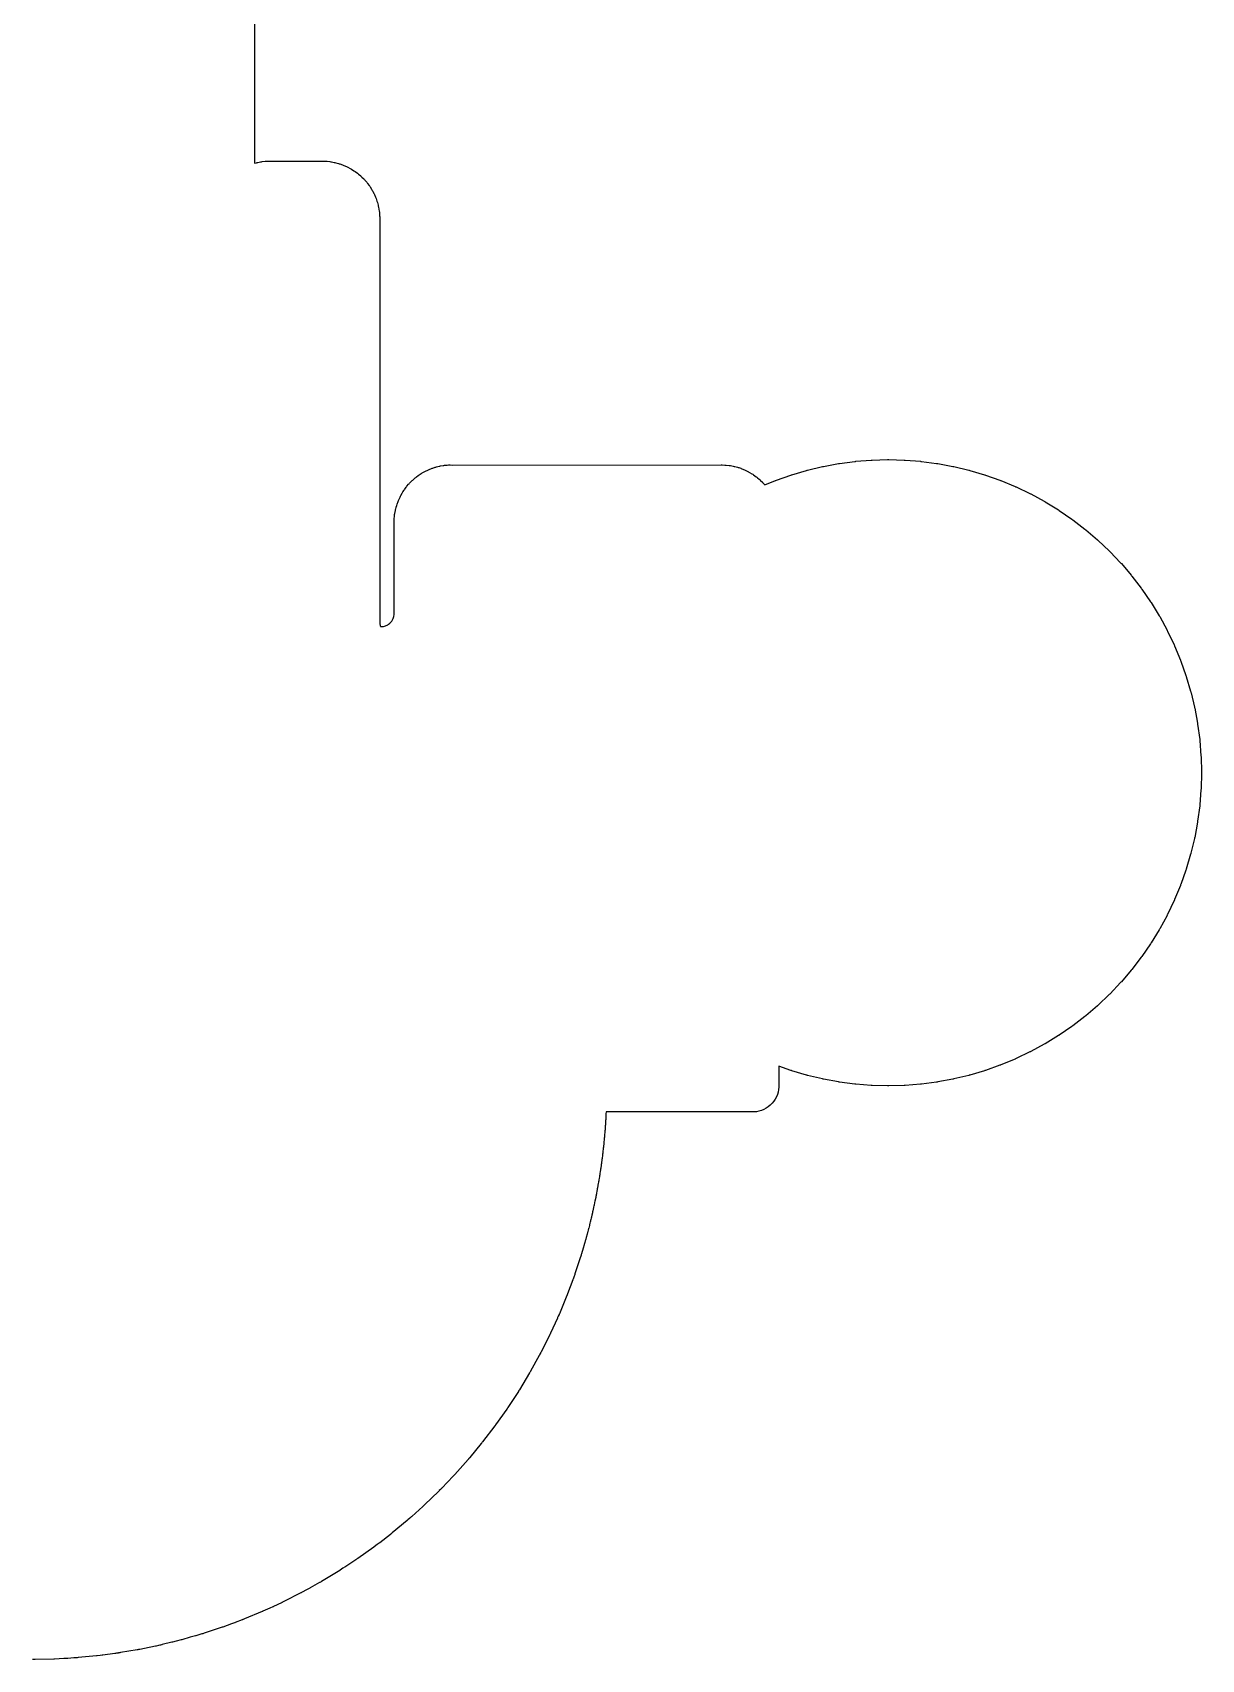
# Model space of a CAD drawing. Header units: metres. Extents: x -45 to 45, y -22 to 103.
# Drawn here: x 0 to 44.8, y -22 to 40.4 of the extents above; entities that cross this region are included whole.
import ezdxf

# ---------------------------------------------------------------- set-up
doc = ezdxf.new("R2010")
doc.units = ezdxf.units.M

msp = doc.modelspace()

# ---------------------------------------------------------------- linework, layer by layer
at = {"layer": 'CHANNEL'}
for p, q in [((8.51, 47.181), (8.51, 35.379)), ((8.51, 35.379), (8.58, 35.398)), ((8.58, 35.398), (8.608, 35.405)), ((8.608, 35.405), (8.636, 35.411)), ((8.636, 35.411), (8.742, 35.431)), ((8.742, 35.431), (8.771, 35.435)), ((8.771, 35.435), (8.799, 35.439)), ((8.799, 35.439), (8.912, 35.452)), ((8.912, 35.452), (8.962, 35.456)), ((8.962, 35.456), (9.012, 35.457)), ((9.012, 35.457), (9.108, 35.455)), ((9.108, 35.455), (11.091, 35.455)), ((11.091, 35.455), (11.188, 35.457)), ((11.188, 35.457), (11.238, 35.456)), ((11.238, 35.456), (11.288, 35.452)), ((11.288, 35.452), (11.401, 35.439)), ((11.401, 35.439), (11.429, 35.435)), ((11.429, 35.435), (11.458, 35.431)), ((11.458, 35.431), (11.564, 35.411)), ((11.564, 35.411), (11.592, 35.405)), ((11.592, 35.405), (11.62, 35.398)), ((11.62, 35.398), (11.724, 35.37)), ((11.724, 35.37), (11.751, 35.362)), ((11.751, 35.362), (11.779, 35.353)), ((11.779, 35.353), (11.88, 35.317)), ((11.88, 35.317), (11.907, 35.307)), ((11.907, 35.307), (11.934, 35.296)), ((11.934, 35.296), (12.033, 35.253)), ((12.033, 35.253), (12.059, 35.241)), ((12.059, 35.241), (12.085, 35.228)), ((12.085, 35.228), (12.18, 35.178)), ((12.18, 35.178), (12.205, 35.164)), ((12.205, 35.164), (12.23, 35.149)), ((12.23, 35.149), (12.321, 35.092)), ((12.321, 35.092), (12.345, 35.076)), ((12.345, 35.076), (12.369, 35.059)), ((12.369, 35.059), (12.455, 34.996)), ((12.455, 34.996), (12.478, 34.978)), ((12.478, 34.978), (12.5, 34.96)), ((12.5, 34.96), (12.582, 34.889)), ((12.582, 34.889), (12.603, 34.87)), ((12.603, 34.87), (12.624, 34.85)), ((12.624, 34.85), (12.7, 34.774)), ((12.7, 34.774), (12.72, 34.753)), ((12.72, 34.753), (12.739, 34.732)), ((12.739, 34.732), (12.81, 34.65)), ((12.81, 34.65), (12.828, 34.628)), ((12.828, 34.628), (12.846, 34.605)), ((12.846, 34.605), (12.909, 34.519)), ((12.909, 34.519), (12.926, 34.495)), ((12.926, 34.495), (12.942, 34.471)), ((12.942, 34.471), (13, 34.378)), ((13, 34.378), (13.025, 34.337)), ((13.025, 34.337), (13.042, 34.304)), ((13.042, 34.304), (13.083, 34.221)), ((13.083, 34.221), (13.091, 34.205)), ((13.091, 34.205), (13.103, 34.179)), ((13.103, 34.179), (13.146, 34.08)), ((13.146, 34.08), (13.157, 34.053)), ((13.157, 34.053), (13.167, 34.026)), ((13.167, 34.026), (13.203, 33.925)), ((13.203, 33.925), (13.212, 33.897)), ((13.212, 33.897), (13.22, 33.87)), ((13.22, 33.87), (13.248, 33.766)), ((13.248, 33.766), (13.255, 33.738)), ((13.255, 33.738), (13.261, 33.709)), ((13.261, 33.709), (13.281, 33.602)), ((13.281, 33.602), (13.289, 33.555)), ((13.289, 33.555), (13.295, 33.483)), ((13.295, 33.483), (13.296, 33.478)), ((13.296, 33.478), (13.302, 33.423)), ((13.302, 33.423), (13.305, 33.38)), ((13.305, 33.38), (13.306, 33.35)), ((13.306, 33.35), (13.308, 33.33)), ((13.308, 33.33), (13.31, 33.28)), ((13.31, 33.28), (13.31, 33.253)), ((13.31, 33.253), (13.31, 17.789)), ((15.344, 23.687), (15.439, 23.718)), ((15.439, 23.718), (15.464, 23.725)), ((15.464, 23.725), (15.49, 23.732)), ((15.49, 23.732), (15.587, 23.756)), ((15.587, 23.756), (15.613, 23.762)), ((15.613, 23.762), (15.64, 23.767)), ((15.64, 23.767), (15.738, 23.785)), ((15.738, 23.785), (15.764, 23.789)), ((15.764, 23.789), (15.791, 23.792)), ((15.791, 23.792), (15.898, 23.803)), ((15.898, 23.803), (15.951, 23.807)), ((15.951, 23.807), (16.003, 23.807)), ((16.003, 23.807), (16.086, 23.804)), ((16.086, 23.804), (26.404, 23.808)), ((26.404, 23.808), (26.417, 23.808)), ((26.417, 23.808), (26.432, 23.808)), ((26.432, 23.808), (26.536, 23.804)), ((26.536, 23.804), (26.565, 23.802)), ((26.565, 23.802), (26.594, 23.799)), ((26.594, 23.799), (26.701, 23.787)), ((26.701, 23.787), (26.729, 23.784)), ((26.729, 23.784), (26.758, 23.779)), ((26.758, 23.779), (26.863, 23.759)), ((26.863, 23.759), (26.892, 23.753)), ((26.892, 23.753), (26.92, 23.746)), ((26.92, 23.746), (27.022, 23.718)), ((27.022, 23.718), (27.046, 23.712)), ((29.711, 23.606), (30.283, 23.743)), ((30.283, 23.743), (30.303, 23.748)), ((30.303, 23.748), (30.323, 23.752)), ((30.323, 23.752), (30.901, 23.859)), ((30.901, 23.859), (30.921, 23.862)), ((30.921, 23.862), (30.941, 23.865)), ((30.941, 23.865), (31.525, 23.942)), ((31.525, 23.942), (31.545, 23.944)), ((31.545, 23.944), (31.565, 23.946)), ((31.565, 23.946), (32.151, 23.992)), ((32.151, 23.992), (32.171, 23.994)), ((32.171, 23.994), (32.192, 23.994)), ((32.192, 23.994), (32.78, 24.01)), ((32.78, 24.01), (32.8, 24.01)), ((32.8, 24.01), (32.82, 24.01)), ((32.82, 24.01), (33.408, 23.994)), ((33.408, 23.994), (33.429, 23.994)), ((33.429, 23.994), (33.449, 23.992)), ((33.449, 23.992), (34.035, 23.946)), ((34.035, 23.946), (34.055, 23.944)), ((34.055, 23.944), (34.075, 23.942)), ((34.075, 23.942), (34.659, 23.865)), ((34.659, 23.865), (34.679, 23.862)), ((34.679, 23.862), (34.699, 23.859)), ((34.699, 23.859), (35.277, 23.752)), ((35.277, 23.752), (35.297, 23.748)), ((35.297, 23.748), (35.317, 23.743)), ((35.317, 23.743), (35.889, 23.606)), ((14.434, 23.086), (14.454, 23.107)), ((14.454, 23.107), (14.53, 23.185)), ((14.53, 23.185), (14.553, 23.207)), ((14.553, 23.207), (14.577, 23.228)), ((14.577, 23.228), (14.671, 23.31)), ((14.671, 23.31), (14.693, 23.329)), ((14.693, 23.329), (14.716, 23.346)), ((14.716, 23.346), (14.786, 23.398)), ((14.786, 23.398), (14.804, 23.412)), ((14.804, 23.412), (14.824, 23.425)), ((14.824, 23.425), (14.897, 23.473)), ((14.897, 23.473), (14.917, 23.485)), ((14.917, 23.485), (14.938, 23.498)), ((14.938, 23.498), (15.017, 23.543)), ((15.017, 23.543), (15.039, 23.555)), ((15.039, 23.555), (15.062, 23.566)), ((15.062, 23.566), (15.152, 23.61)), ((15.152, 23.61), (15.176, 23.621)), ((15.176, 23.621), (15.201, 23.632)), ((15.201, 23.632), (15.293, 23.669)), ((15.293, 23.669), (15.318, 23.678)), ((15.318, 23.678), (15.344, 23.687)), ((27.046, 23.712), (27.07, 23.704)), ((27.07, 23.704), (27.146, 23.678)), ((27.146, 23.678), (27.17, 23.67)), ((27.17, 23.67), (27.193, 23.661)), ((27.193, 23.661), (27.292, 23.62)), ((27.292, 23.62), (27.319, 23.608)), ((27.319, 23.608), (27.345, 23.596)), ((27.345, 23.596), (27.44, 23.548)), ((27.44, 23.548), (27.465, 23.535)), ((27.465, 23.535), (27.489, 23.521)), ((27.489, 23.521), (27.58, 23.466)), ((27.58, 23.466), (27.608, 23.449)), ((27.608, 23.449), (27.635, 23.43)), ((27.635, 23.43), (27.746, 23.351)), ((27.746, 23.351), (27.769, 23.333)), ((27.769, 23.333), (27.792, 23.315)), ((27.792, 23.315), (27.855, 23.262)), ((27.855, 23.262), (27.877, 23.243)), ((27.877, 23.243), (27.898, 23.223)), ((27.898, 23.223), (27.992, 23.13)), ((27.992, 23.13), (28.013, 23.11)), ((28.013, 23.11), (28.032, 23.088)), ((28.076, 23.039), (28.477, 23.205)), ((28.477, 23.205), (28.496, 23.212)), ((28.496, 23.212), (28.515, 23.219)), ((28.515, 23.219), (29.07, 23.416)), ((29.07, 23.416), (29.089, 23.422)), ((29.089, 23.422), (29.108, 23.428)), ((29.108, 23.428), (29.672, 23.595)), ((29.672, 23.595), (29.692, 23.601)), ((29.692, 23.601), (29.711, 23.606)), ((35.889, 23.606), (35.908, 23.601)), ((35.908, 23.601), (35.928, 23.595)), ((35.928, 23.595), (36.492, 23.428)), ((36.492, 23.428), (36.511, 23.422)), ((36.511, 23.422), (36.53, 23.416)), ((36.53, 23.416), (37.085, 23.219)), ((37.085, 23.219), (37.104, 23.212)), ((37.104, 23.212), (37.123, 23.205)), ((37.123, 23.205), (37.666, 22.98)), ((14.025, 22.438), (14.038, 22.467)), ((14.038, 22.467), (14.088, 22.575)), ((14.088, 22.575), (14.101, 22.603)), ((14.101, 22.603), (14.115, 22.63)), ((14.115, 22.63), (14.169, 22.725)), ((14.169, 22.725), (14.182, 22.748)), ((14.182, 22.748), (14.196, 22.771)), ((14.196, 22.771), (14.244, 22.844)), ((14.244, 22.844), (14.256, 22.862)), ((14.256, 22.862), (14.27, 22.881)), ((14.27, 22.881), (14.319, 22.948)), ((14.319, 22.948), (14.334, 22.968)), ((14.334, 22.968), (14.35, 22.987)), ((14.35, 22.987), (14.416, 23.065)), ((14.416, 23.065), (14.434, 23.086)), ((28.032, 23.088), (28.076, 23.039)), ((37.666, 22.98), (37.685, 22.972)), ((37.685, 22.972), (37.703, 22.963)), ((37.703, 22.963), (38.234, 22.71)), ((38.234, 22.71), (38.252, 22.701)), ((38.252, 22.701), (38.27, 22.692)), ((38.27, 22.692), (38.787, 22.411)), ((13.875, 21.831), (13.881, 21.903)), ((13.881, 21.903), (13.889, 21.95)), ((13.889, 21.95), (13.911, 22.063)), ((13.911, 22.063), (13.917, 22.093)), ((13.917, 22.093), (13.925, 22.123)), ((13.925, 22.123), (13.938, 22.171)), ((13.938, 22.171), (13.94, 22.181)), ((13.94, 22.181), (13.96, 22.256)), ((13.96, 22.256), (13.974, 22.298)), ((13.974, 22.298), (14.014, 22.409)), ((14.014, 22.409), (14.025, 22.438)), ((38.787, 22.411), (38.805, 22.401)), ((38.805, 22.401), (38.822, 22.391)), ((38.822, 22.391), (39.324, 22.083)), ((39.324, 22.083), (39.341, 22.073)), ((39.341, 22.073), (39.358, 22.061)), ((39.358, 22.061), (39.843, 21.728)), ((13.86, 21.584), (13.861, 21.604)), ((13.86, 18.115), (13.86, 21.584)), ((13.861, 21.624), (13.864, 21.667)), ((13.861, 21.604), (13.861, 21.624)), ((13.864, 21.68), (13.865, 21.722)), ((13.864, 21.667), (13.864, 21.68)), ((13.865, 21.722), (13.868, 21.765)), ((13.868, 21.765), (13.874, 21.818)), ((13.874, 21.818), (13.875, 21.831)), ((39.843, 21.728), (39.859, 21.716)), ((39.859, 21.716), (39.876, 21.704)), ((39.876, 21.704), (40.342, 21.346)), ((40.342, 21.346), (40.358, 21.334)), ((40.358, 21.334), (40.374, 21.321)), ((40.374, 21.321), (40.821, 20.939)), ((40.821, 20.939), (40.836, 20.925)), ((40.836, 20.925), (40.851, 20.912)), ((40.851, 20.912), (41.278, 20.507)), ((41.278, 20.507), (41.292, 20.492)), ((41.292, 20.492), (41.307, 20.478)), ((41.307, 20.478), (41.712, 20.051)), ((41.712, 20.051), (41.725, 20.036)), ((41.725, 20.036), (41.739, 20.021)), ((41.739, 20.021), (42.121, 19.574)), ((42.121, 19.574), (42.134, 19.558)), ((42.134, 19.558), (42.146, 19.542)), ((42.146, 19.542), (42.504, 19.076)), ((42.504, 19.076), (42.516, 19.059)), ((42.516, 19.059), (42.528, 19.043)), ((42.528, 19.043), (42.861, 18.558)), ((13.858, 18.062), (13.86, 18.115)), ((42.861, 18.558), (42.873, 18.541)), ((42.873, 18.541), (42.883, 18.524)), ((42.883, 18.524), (43.191, 18.022)), ((13.31, 17.789), (13.312, 17.738)), ((13.312, 17.738), (13.315, 17.702)), ((13.315, 17.702), (13.321, 17.67)), ((13.321, 17.67), (13.322, 17.667)), ((13.322, 17.667), (13.329, 17.638)), ((13.329, 17.638), (13.331, 17.633)), ((13.331, 17.633), (13.333, 17.625)), ((13.333, 17.625), (13.34, 17.608)), ((13.34, 17.608), (13.346, 17.608)), ((13.346, 17.608), (13.349, 17.608)), ((13.349, 17.608), (13.381, 17.607)), ((13.381, 17.607), (13.385, 17.607)), ((13.385, 17.607), (13.417, 17.609)), ((13.417, 17.609), (13.419, 17.61)), ((13.419, 17.61), (13.454, 17.614)), ((13.454, 17.614), (13.489, 17.622)), ((13.489, 17.622), (13.525, 17.632)), ((13.525, 17.632), (13.558, 17.644)), ((13.558, 17.644), (13.559, 17.645)), ((13.559, 17.645), (13.589, 17.659)), ((13.589, 17.659), (13.592, 17.66)), ((13.592, 17.66), (13.621, 17.676)), ((13.621, 17.676), (13.623, 17.677)), ((13.623, 17.677), (13.624, 17.678)), ((13.624, 17.678), (13.651, 17.696)), ((13.651, 17.696), (13.656, 17.699)), ((13.656, 17.699), (13.679, 17.717)), ((13.679, 17.717), (13.685, 17.722)), ((13.685, 17.722), (13.705, 17.74)), ((13.705, 17.74), (13.711, 17.746)), ((13.711, 17.746), (13.726, 17.761)), ((13.726, 17.761), (13.74, 17.776)), ((13.74, 17.776), (13.747, 17.785)), ((13.747, 17.785), (13.767, 17.811)), ((13.767, 17.811), (13.799, 17.861)), ((13.799, 17.861), (13.813, 17.887)), ((13.813, 17.887), (13.827, 17.921)), ((13.827, 17.921), (13.838, 17.954)), ((13.838, 17.954), (13.839, 17.956)), ((13.839, 17.956), (13.847, 17.987)), ((13.847, 17.987), (13.848, 17.991)), ((13.848, 17.991), (13.85, 18)), ((13.85, 18), (13.858, 18.062)), ((43.191, 18.022), (43.201, 18.005)), ((43.201, 18.005), (43.211, 17.987)), ((43.211, 17.987), (43.492, 17.47)), ((43.492, 17.47), (43.501, 17.452)), ((43.501, 17.452), (43.51, 17.434)), ((43.51, 17.434), (43.763, 16.903)), ((43.763, 16.903), (43.772, 16.885)), ((43.772, 16.885), (43.78, 16.866)), ((43.78, 16.866), (44.005, 16.323)), ((44.005, 16.323), (44.012, 16.304)), ((44.012, 16.304), (44.019, 16.285)), ((44.019, 16.285), (44.216, 15.73)), ((44.216, 15.73), (44.222, 15.711)), ((44.222, 15.711), (44.228, 15.692)), ((44.228, 15.692), (44.395, 15.128)), ((44.395, 15.128), (44.401, 15.108)), ((44.401, 15.108), (44.406, 15.089)), ((44.406, 15.089), (44.413, 15.06)), ((44.413, 15.06), (44.543, 14.517)), ((44.543, 14.517), (44.548, 14.497)), ((44.548, 14.497), (44.552, 14.477)), ((44.552, 14.477), (44.659, 13.899)), ((44.659, 13.899), (44.662, 13.879)), ((44.662, 13.879), (44.665, 13.859)), ((44.665, 13.859), (44.742, 13.275)), ((44.742, 13.275), (44.744, 13.255)), ((44.744, 13.255), (44.746, 13.235)), ((44.746, 13.235), (44.792, 12.649)), ((44.792, 12.649), (44.794, 12.629)), ((44.794, 12.629), (44.794, 12.608)), ((44.794, 12.608), (44.81, 12.02)), ((44.81, 11.98), (44.794, 11.392)), ((44.81, 12.02), (44.81, 12)), ((44.81, 12), (44.81, 11.98)), ((44.792, 11.351), (44.746, 10.765)), ((44.794, 11.371), (44.792, 11.351)), ((44.794, 11.392), (44.794, 11.371)), ((44.742, 10.725), (44.665, 10.141)), ((44.744, 10.745), (44.742, 10.725)), ((44.746, 10.765), (44.744, 10.745)), ((44.659, 10.101), (44.552, 9.523)), ((44.662, 10.121), (44.659, 10.101)), ((44.665, 10.141), (44.662, 10.121)), ((44.543, 9.483), (44.406, 8.911)), ((44.548, 9.503), (44.543, 9.483)), ((44.552, 9.523), (44.548, 9.503)), ((44.395, 8.872), (44.228, 8.308)), ((44.401, 8.892), (44.395, 8.872)), ((44.406, 8.911), (44.401, 8.892)), ((44.216, 8.27), (44.019, 7.715)), ((44.222, 8.289), (44.216, 8.27)), ((44.228, 8.308), (44.222, 8.289)), ((44.005, 7.677), (43.78, 7.134)), ((44.012, 7.696), (44.005, 7.677)), ((44.019, 7.715), (44.012, 7.696)), ((43.763, 7.097), (43.51, 6.566)), ((43.772, 7.115), (43.763, 7.097)), ((43.78, 7.134), (43.772, 7.115)), ((43.492, 6.53), (43.211, 6.013)), ((43.501, 6.548), (43.492, 6.53)), ((43.51, 6.566), (43.501, 6.548)), ((43.191, 5.978), (42.883, 5.476)), ((43.201, 5.995), (43.191, 5.978)), ((43.211, 6.013), (43.201, 5.995)), ((42.861, 5.442), (42.528, 4.957)), ((42.873, 5.459), (42.861, 5.442)), ((42.883, 5.476), (42.873, 5.459)), ((42.121, 4.426), (41.739, 3.979)), ((42.134, 4.442), (42.121, 4.426)), ((42.146, 4.458), (42.134, 4.442)), ((42.504, 4.924), (42.146, 4.458)), ((42.516, 4.941), (42.504, 4.924)), ((42.528, 4.957), (42.516, 4.941)), ((41.712, 3.949), (41.307, 3.522)), ((41.725, 3.964), (41.712, 3.949)), ((41.739, 3.979), (41.725, 3.964)), ((41.278, 3.493), (40.851, 3.088)), ((41.292, 3.508), (41.278, 3.493)), ((41.307, 3.522), (41.292, 3.508)), ((40.342, 2.654), (39.876, 2.296)), ((40.358, 2.666), (40.342, 2.654)), ((40.374, 2.679), (40.358, 2.666)), ((40.821, 3.061), (40.374, 2.679)), ((40.836, 3.075), (40.821, 3.061)), ((40.851, 3.088), (40.836, 3.075)), ((39.324, 1.917), (38.822, 1.609)), ((39.341, 1.927), (39.324, 1.917)), ((39.358, 1.939), (39.341, 1.927)), ((39.843, 2.272), (39.358, 1.939)), ((39.859, 2.284), (39.843, 2.272)), ((39.876, 2.296), (39.859, 2.284)), ((38.234, 1.29), (37.703, 1.037)), ((38.252, 1.299), (38.234, 1.29)), ((38.27, 1.308), (38.252, 1.299)), ((38.787, 1.589), (38.27, 1.308)), ((38.805, 1.599), (38.787, 1.589)), ((38.822, 1.609), (38.805, 1.599)), ((29.07, 0.584), (28.61, 0.747)), ((28.61, 0.747), (28.61, -0.012)), ((37.085, 0.781), (36.53, 0.584)), ((37.104, 0.788), (37.085, 0.781)), ((37.123, 0.795), (37.104, 0.788)), ((37.666, 1.02), (37.123, 0.795)), ((37.685, 1.028), (37.666, 1.02)), ((37.703, 1.037), (37.685, 1.028)), ((29.089, 0.578), (29.07, 0.584)), ((29.108, 0.572), (29.089, 0.578)), ((29.672, 0.405), (29.108, 0.572)), ((29.692, 0.399), (29.672, 0.405)), ((29.711, 0.394), (29.692, 0.399)), ((30.283, 0.257), (29.711, 0.394)), ((30.303, 0.252), (30.283, 0.257)), ((30.323, 0.248), (30.303, 0.252)), ((30.901, 0.141), (30.323, 0.248)), ((30.921, 0.138), (30.901, 0.141)), ((30.941, 0.135), (30.921, 0.138)), ((31.525, 0.058), (30.941, 0.135)), ((31.545, 0.056), (31.525, 0.058)), ((31.565, 0.054), (31.545, 0.056)), ((32.151, 0.008), (31.565, 0.054)), ((32.171, 0.006), (32.151, 0.008)), ((32.192, 0.006), (32.171, 0.006)), ((32.778, -0.01), (32.192, 0.006)), ((33.408, 0.006), (32.823, -0.01)), ((33.429, 0.006), (33.408, 0.006)), ((33.449, 0.008), (33.429, 0.006)), ((34.035, 0.054), (33.449, 0.008)), ((34.055, 0.056), (34.035, 0.054)), ((34.075, 0.058), (34.055, 0.056)), ((34.659, 0.135), (34.075, 0.058)), ((34.679, 0.138), (34.659, 0.135)), ((34.699, 0.141), (34.679, 0.138)), ((35.277, 0.248), (34.699, 0.141)), ((35.297, 0.252), (35.277, 0.248)), ((35.317, 0.257), (35.297, 0.252)), ((35.889, 0.394), (35.317, 0.257)), ((35.908, 0.399), (35.889, 0.394)), ((35.928, 0.405), (35.908, 0.399)), ((36.492, 0.572), (35.928, 0.405)), ((36.511, 0.578), (36.492, 0.572)), ((36.53, 0.584), (36.511, 0.578)), ((28.412, -0.602), (28.349, -0.679)), ((28.467, -0.52), (28.412, -0.602)), ((28.514, -0.432), (28.467, -0.52)), ((28.552, -0.341), (28.514, -0.432)), ((28.581, -0.246), (28.552, -0.341)), ((28.6, -0.148), (28.581, -0.246)), ((28.609, -0.061), (28.6, -0.148)), ((28.61, -0.012), (28.609, -0.061)), ((32.792, -0.01), (32.778, -0.01)), ((32.811, -0.01), (32.792, -0.01)), ((32.823, -0.01), (32.811, -0.01)), ((21.98, -1.153), (21.971, -1.302)), ((21.981, -1.138), (21.98, -1.153)), ((21.983, -1.086), (21.981, -1.122)), ((21.981, -1.122), (21.981, -1.138)), ((21.987, -1.01), (21.983, -1.086)), ((27.612, -1.01), (21.987, -1.01)), ((27.661, -1.009), (27.612, -1.01)), ((27.748, -1), (27.661, -1.009)), ((27.846, -0.981), (27.748, -1)), ((27.941, -0.952), (27.846, -0.981)), ((28.032, -0.914), (27.941, -0.952)), ((28.12, -0.867), (28.032, -0.914)), ((28.202, -0.812), (28.12, -0.867)), ((28.279, -0.749), (28.202, -0.812)), ((28.349, -0.679), (28.279, -0.749)), ((21.931, -1.867), (21.928, -1.898)), ((21.935, -1.815), (21.931, -1.867)), ((21.939, -1.768), (21.935, -1.815)), ((21.941, -1.737), (21.939, -1.768)), ((21.942, -1.728), (21.941, -1.737)), ((21.945, -1.691), (21.942, -1.728)), ((21.947, -1.664), (21.945, -1.691)), ((21.948, -1.647), (21.947, -1.664)), ((21.949, -1.636), (21.948, -1.647)), ((21.95, -1.626), (21.949, -1.636)), ((21.954, -1.567), (21.95, -1.624)), ((21.95, -1.624), (21.95, -1.626)), ((21.957, -1.526), (21.954, -1.567)), ((21.958, -1.514), (21.957, -1.526)), ((21.959, -1.494), (21.958, -1.514)), ((21.961, -1.466), (21.959, -1.494)), ((21.967, -1.365), (21.961, -1.466)), ((21.97, -1.327), (21.967, -1.365)), ((21.971, -1.314), (21.97, -1.327)), ((21.971, -1.302), (21.971, -1.314)), ((21.873, -2.454), (21.867, -2.503)), ((21.875, -2.432), (21.873, -2.454)), ((21.878, -2.411), (21.875, -2.432)), ((21.879, -2.4), (21.878, -2.411)), ((21.88, -2.387), (21.879, -2.4)), ((21.882, -2.372), (21.88, -2.387)), ((21.884, -2.351), (21.882, -2.372)), ((21.899, -2.204), (21.884, -2.351)), ((21.901, -2.192), (21.899, -2.204)), ((21.903, -2.167), (21.901, -2.185)), ((21.901, -2.185), (21.901, -2.192)), ((21.913, -2.061), (21.903, -2.167)), ((21.919, -1.998), (21.913, -2.061)), ((21.92, -1.993), (21.919, -1.998)), ((21.921, -1.979), (21.92, -1.993)), ((21.923, -1.954), (21.921, -1.979)), ((21.924, -1.947), (21.923, -1.954)), ((21.928, -1.898), (21.924, -1.947)), ((21.794, -3.072), (21.784, -3.144)), ((21.8, -3.031), (21.794, -3.072)), ((21.802, -3.016), (21.8, -3.031)), ((21.805, -3), (21.802, -3.016)), ((21.806, -2.991), (21.805, -3)), ((21.807, -2.981), (21.806, -2.991)), ((21.811, -2.949), (21.807, -2.981)), ((21.814, -2.929), (21.811, -2.949)), ((21.818, -2.898), (21.814, -2.929)), ((21.826, -2.839), (21.818, -2.898)), ((21.828, -2.826), (21.826, -2.839)), ((21.829, -2.818), (21.828, -2.826)), ((21.83, -2.805), (21.829, -2.818)), ((21.832, -2.793), (21.83, -2.805)), ((21.837, -2.755), (21.832, -2.793)), ((21.844, -2.701), (21.837, -2.755)), ((21.847, -2.678), (21.844, -2.701)), ((21.849, -2.66), (21.847, -2.67)), ((21.847, -2.67), (21.847, -2.678)), ((21.852, -2.635), (21.849, -2.66)), ((21.854, -2.617), (21.852, -2.635)), ((21.856, -2.603), (21.854, -2.617)), ((21.857, -2.588), (21.856, -2.603)), ((21.861, -2.555), (21.857, -2.588)), ((21.867, -2.503), (21.861, -2.555)), ((21.697, -3.698), (21.687, -3.757)), ((21.699, -3.685), (21.697, -3.698)), ((21.701, -3.676), (21.699, -3.685)), ((21.703, -3.665), (21.701, -3.676)), ((21.705, -3.651), (21.703, -3.665)), ((21.708, -3.636), (21.705, -3.651)), ((21.71, -3.619), (21.708, -3.636)), ((21.721, -3.557), (21.71, -3.619)), ((21.732, -3.484), (21.721, -3.557)), ((21.736, -3.464), (21.732, -3.484)), ((21.738, -3.449), (21.736, -3.464)), ((21.741, -3.431), (21.738, -3.449)), ((21.742, -3.425), (21.741, -3.431)), ((21.743, -3.415), (21.742, -3.425)), ((21.751, -3.364), (21.743, -3.415)), ((21.76, -3.306), (21.751, -3.364)), ((21.762, -3.293), (21.76, -3.306)), ((21.764, -3.281), (21.762, -3.293)), ((21.768, -3.258), (21.764, -3.281)), ((21.77, -3.24), (21.768, -3.255)), ((21.768, -3.255), (21.768, -3.258)), ((21.773, -3.224), (21.77, -3.24)), ((21.775, -3.208), (21.773, -3.224)), ((21.777, -3.194), (21.775, -3.208)), ((21.779, -3.182), (21.777, -3.194)), ((21.781, -3.167), (21.779, -3.182)), ((21.784, -3.144), (21.781, -3.167)), ((21.588, -4.289), (21.57, -4.378)), ((21.597, -4.242), (21.588, -4.289)), ((21.601, -4.223), (21.597, -4.242)), ((21.605, -4.205), (21.601, -4.223)), ((21.609, -4.182), (21.605, -4.205)), ((21.613, -4.16), (21.609, -4.182)), ((21.62, -4.122), (21.613, -4.16)), ((21.633, -4.054), (21.62, -4.122)), ((21.634, -4.048), (21.633, -4.054)), ((21.636, -4.042), (21.634, -4.048)), ((21.637, -4.032), (21.636, -4.042)), ((21.641, -4.016), (21.637, -4.032)), ((21.65, -3.964), (21.641, -4.016)), ((21.657, -3.925), (21.65, -3.964)), ((21.661, -3.901), (21.657, -3.925)), ((21.667, -3.869), (21.661, -3.901)), ((21.671, -3.851), (21.667, -3.869)), ((21.673, -3.837), (21.671, -3.851)), ((21.676, -3.82), (21.673, -3.837)), ((21.687, -3.757), (21.676, -3.82)), ((21.442, -4.967), (21.436, -4.995)), ((21.451, -4.928), (21.442, -4.967)), ((21.454, -4.914), (21.451, -4.928)), ((21.457, -4.902), (21.454, -4.914)), ((21.458, -4.897), (21.457, -4.902)), ((21.459, -4.893), (21.458, -4.897)), ((21.46, -4.891), (21.459, -4.893)), ((21.463, -4.874), (21.46, -4.891)), ((21.465, -4.869), (21.463, -4.874)), ((21.47, -4.845), (21.465, -4.869)), ((21.479, -4.804), (21.47, -4.845)), ((21.483, -4.788), (21.479, -4.804)), ((21.487, -4.768), (21.483, -4.788)), ((21.491, -4.754), (21.487, -4.768)), ((21.494, -4.739), (21.491, -4.754)), ((21.508, -4.672), (21.494, -4.739)), ((21.523, -4.603), (21.508, -4.672)), ((21.524, -4.598), (21.523, -4.603)), ((21.527, -4.585), (21.524, -4.598)), ((21.531, -4.569), (21.527, -4.585)), ((21.545, -4.497), (21.531, -4.569)), ((21.561, -4.424), (21.545, -4.497)), ((21.564, -4.408), (21.561, -4.424)), ((21.567, -4.393), (21.564, -4.408)), ((21.568, -4.388), (21.567, -4.393)), ((21.569, -4.384), (21.568, -4.388)), ((21.57, -4.378), (21.569, -4.384)), ((21.283, -5.611), (21.278, -5.63)), ((21.285, -5.601), (21.283, -5.611)), ((21.288, -5.59), (21.285, -5.601)), ((21.301, -5.542), (21.288, -5.59)), ((21.305, -5.526), (21.301, -5.542)), ((21.311, -5.501), (21.305, -5.526)), ((21.315, -5.489), (21.311, -5.501)), ((21.317, -5.479), (21.315, -5.489)), ((21.32, -5.468), (21.317, -5.479)), ((21.333, -5.416), (21.32, -5.468)), ((21.347, -5.362), (21.333, -5.416)), ((21.352, -5.343), (21.347, -5.362)), ((21.353, -5.336), (21.352, -5.343)), ((21.367, -5.282), (21.353, -5.336)), ((21.381, -5.225), (21.367, -5.282)), ((21.384, -5.213), (21.381, -5.225)), ((21.387, -5.2), (21.384, -5.213)), ((21.39, -5.187), (21.387, -5.2)), ((21.393, -5.175), (21.39, -5.187)), ((21.401, -5.139), (21.393, -5.175)), ((21.416, -5.08), (21.401, -5.139)), ((21.419, -5.067), (21.416, -5.08)), ((21.422, -5.054), (21.419, -5.067)), ((21.429, -5.022), (21.422, -5.054)), ((21.436, -4.995), (21.429, -5.022)), ((21.109, -6.234), (21.105, -6.246)), ((21.114, -6.217), (21.109, -6.234)), ((21.118, -6.203), (21.114, -6.217)), ((21.121, -6.193), (21.118, -6.203)), ((21.125, -6.178), (21.121, -6.193)), ((21.129, -6.164), (21.125, -6.178)), ((21.138, -6.133), (21.129, -6.164)), ((21.144, -6.114), (21.138, -6.133)), ((21.147, -6.101), (21.144, -6.114)), ((21.151, -6.087), (21.147, -6.101)), ((21.156, -6.071), (21.151, -6.087)), ((21.162, -6.052), (21.156, -6.071)), ((21.171, -6.019), (21.162, -6.052)), ((21.173, -6.012), (21.171, -6.019)), ((21.176, -6.002), (21.173, -6.012)), ((21.181, -5.983), (21.176, -6.002)), ((21.186, -5.966), (21.181, -5.983)), ((21.19, -5.951), (21.186, -5.966)), ((21.195, -5.933), (21.19, -5.951)), ((21.197, -5.927), (21.195, -5.933)), ((21.201, -5.911), (21.197, -5.927)), ((21.205, -5.9), (21.201, -5.911)), ((21.211, -5.875), (21.205, -5.9)), ((21.218, -5.851), (21.211, -5.875)), ((21.221, -5.84), (21.218, -5.851)), ((21.224, -5.831), (21.221, -5.84)), ((21.229, -5.811), (21.224, -5.831)), ((21.234, -5.794), (21.229, -5.811)), ((21.238, -5.778), (21.234, -5.794)), ((21.241, -5.768), (21.238, -5.778)), ((21.245, -5.754), (21.241, -5.768)), ((21.249, -5.739), (21.245, -5.754)), ((21.253, -5.724), (21.249, -5.739)), ((21.255, -5.715), (21.253, -5.724)), ((21.258, -5.705), (21.255, -5.715)), ((21.264, -5.68), (21.258, -5.705)), ((21.272, -5.653), (21.264, -5.68)), ((21.274, -5.643), (21.272, -5.653)), ((21.278, -5.63), (21.274, -5.643)), ((21.008, -6.564), (20.793, -7.216)), ((21.011, -6.556), (21.008, -6.564)), ((21.013, -6.548), (21.011, -6.556)), ((21.015, -6.544), (21.013, -6.548)), ((21.017, -6.536), (21.015, -6.542)), ((21.015, -6.542), (21.015, -6.544)), ((21.02, -6.528), (21.017, -6.536)), ((21.021, -6.524), (21.02, -6.528)), ((21.024, -6.514), (21.021, -6.524)), ((21.025, -6.511), (21.024, -6.514)), ((21.026, -6.506), (21.025, -6.511)), ((21.03, -6.496), (21.026, -6.506)), ((21.033, -6.484), (21.03, -6.496)), ((21.034, -6.481), (21.033, -6.484)), ((21.035, -6.478), (21.034, -6.481)), ((21.041, -6.458), (21.035, -6.478)), ((21.044, -6.45), (21.041, -6.458)), ((21.046, -6.444), (21.044, -6.45)), ((21.047, -6.438), (21.046, -6.444)), ((21.051, -6.427), (21.047, -6.438)), ((21.056, -6.41), (21.051, -6.427)), ((21.058, -6.402), (21.056, -6.41)), ((21.063, -6.386), (21.058, -6.402)), ((21.066, -6.376), (21.063, -6.386)), ((21.07, -6.363), (21.066, -6.376)), ((21.073, -6.353), (21.07, -6.363)), ((21.074, -6.35), (21.073, -6.353)), ((21.075, -6.346), (21.074, -6.35)), ((21.078, -6.337), (21.075, -6.346)), ((21.082, -6.324), (21.078, -6.337)), ((21.087, -6.308), (21.082, -6.324)), ((21.09, -6.297), (21.087, -6.308)), ((21.094, -6.282), (21.09, -6.297)), ((21.101, -6.261), (21.094, -6.282)), ((21.104, -6.251), (21.101, -6.261)), ((21.105, -6.246), (21.104, -6.251)), ((20.71, -7.451), (20.508, -7.99)), ((20.715, -7.438), (20.71, -7.451)), ((20.719, -7.425), (20.715, -7.438)), ((20.747, -7.343), (20.719, -7.425)), ((20.785, -7.241), (20.747, -7.343)), ((20.789, -7.228), (20.785, -7.241)), ((20.793, -7.216), (20.789, -7.228)), ((20.484, -8.053), (20.195, -8.751)), ((20.488, -8.042), (20.484, -8.053)), ((20.49, -8.037), (20.488, -8.042)), ((20.499, -8.015), (20.49, -8.037)), ((20.505, -7.998), (20.499, -8.015)), ((20.508, -7.99), (20.505, -7.998)), ((20.119, -8.925), (19.855, -9.496)), ((20.125, -8.912), (20.119, -8.925)), ((20.13, -8.9), (20.125, -8.912)), ((20.154, -8.842), (20.13, -8.9)), ((20.184, -8.777), (20.154, -8.842)), ((20.19, -8.763), (20.184, -8.777)), ((20.195, -8.751), (20.19, -8.763)), ((19.825, -9.561), (19.484, -10.238)), ((19.83, -9.55), (19.825, -9.561)), ((19.832, -9.546), (19.83, -9.55)), ((19.843, -9.524), (19.832, -9.546)), ((19.851, -9.506), (19.843, -9.524)), ((19.855, -9.496), (19.851, -9.506)), ((19.423, -10.353), (19.093, -10.948)), ((19.43, -10.34), (19.423, -10.353)), ((19.436, -10.329), (19.43, -10.34)), ((19.452, -10.296), (19.436, -10.329)), ((19.471, -10.263), (19.452, -10.296)), ((19.478, -10.25), (19.471, -10.263)), ((19.484, -10.238), (19.478, -10.25)), ((19.055, -11.016), (18.663, -11.668)), ((19.062, -11.004), (19.055, -11.016)), ((19.064, -11.001), (19.062, -11.004)), ((19.077, -10.978), (19.064, -11.001)), ((19.086, -10.962), (19.077, -10.978)), ((19.093, -10.948), (19.086, -10.962)), ((18.626, -11.726), (18.224, -12.34)), ((18.634, -11.714), (18.626, -11.726)), ((18.64, -11.704), (18.634, -11.714)), ((18.644, -11.697), (18.64, -11.704)), ((18.648, -11.691), (18.644, -11.697)), ((18.656, -11.679), (18.648, -11.691)), ((18.663, -11.668), (18.656, -11.679)), ((18.179, -12.409), (17.748, -13.017)), ((18.187, -12.397), (18.179, -12.409)), ((18.189, -12.394), (18.187, -12.397)), ((18.204, -12.372), (18.189, -12.394)), ((18.214, -12.356), (18.204, -12.372)), ((18.224, -12.34), (18.214, -12.356)), ((17.721, -13.054), (17.255, -13.663)), ((17.729, -13.043), (17.721, -13.054)), ((17.732, -13.039), (17.729, -13.043)), ((17.743, -13.024), (17.732, -13.039)), ((17.748, -13.017), (17.743, -13.024)), ((17.21, -13.721), (17.201, -13.731)), ((17.212, -13.718), (17.21, -13.721)), ((17.229, -13.697), (17.212, -13.718)), ((17.241, -13.681), (17.229, -13.697)), ((17.255, -13.663), (17.241, -13.681)), ((16.694, -14.344), (16.187, -14.912)), ((16.703, -14.333), (16.694, -14.344)), ((16.712, -14.323), (16.703, -14.333)), ((16.731, -14.3), (16.712, -14.323)), ((16.746, -14.284), (16.731, -14.3)), ((16.755, -14.273), (16.746, -14.284)), ((16.764, -14.263), (16.755, -14.273)), ((17.201, -13.731), (16.764, -14.263)), ((16.137, -14.968), (16.128, -14.978)), ((16.139, -14.966), (16.137, -14.968)), ((16.158, -14.945), (16.139, -14.966)), ((16.171, -14.93), (16.158, -14.945)), ((16.187, -14.912), (16.171, -14.93)), ((15.573, -15.553), (15.029, -16.078)), ((15.584, -15.543), (15.573, -15.553)), ((15.593, -15.534), (15.584, -15.543)), ((15.638, -15.487), (15.593, -15.534)), ((15.672, -15.454), (15.638, -15.487)), ((15.682, -15.444), (15.672, -15.454)), ((15.692, -15.434), (15.682, -15.444)), ((16.128, -14.978), (15.692, -15.434)), ((14.964, -16.14), (14.538, -16.526)), ((14.974, -16.132), (14.964, -16.14)), ((14.975, -16.13), (14.974, -16.132)), ((14.997, -16.109), (14.975, -16.13)), ((15.012, -16.096), (14.997, -16.109)), ((15.029, -16.078), (15.012, -16.096)), ((14.366, -16.675), (13.788, -17.155)), ((14.377, -16.666), (14.366, -16.675)), ((14.386, -16.657), (14.377, -16.666)), ((14.464, -16.588), (14.386, -16.657)), ((14.517, -16.544), (14.464, -16.588)), ((14.528, -16.534), (14.517, -16.544)), ((14.538, -16.526), (14.528, -16.534)), ((13.717, -17.213), (13.308, -17.531)), ((13.727, -17.205), (13.717, -17.213)), ((13.734, -17.199), (13.727, -17.205)), ((13.746, -17.19), (13.734, -17.199)), ((13.768, -17.172), (13.746, -17.19)), ((13.788, -17.155), (13.768, -17.172)), ((13.077, -17.704), (12.469, -18.136)), ((13.089, -17.695), (13.077, -17.704)), ((13.099, -17.687), (13.089, -17.695)), ((13.215, -17.599), (13.099, -17.687)), ((13.286, -17.547), (13.215, -17.599)), ((13.298, -17.539), (13.286, -17.547)), ((13.308, -17.531), (13.298, -17.539)), ((11.715, -18.633), (11.081, -19.015)), ((11.728, -18.625), (11.715, -18.633)), ((11.739, -18.618), (11.728, -18.625)), ((11.899, -18.513), (11.739, -18.618)), ((11.986, -18.46), (11.899, -18.513)), ((11.999, -18.452), (11.986, -18.46)), ((12.01, -18.445), (11.999, -18.452)), ((12.393, -18.189), (12.01, -18.445)), ((12.403, -18.182), (12.393, -18.189)), ((12.412, -18.177), (12.403, -18.182)), ((12.424, -18.168), (12.412, -18.177)), ((12.448, -18.152), (12.424, -18.168)), ((12.469, -18.136), (12.448, -18.152)), ((10.523, -19.328), (10.312, -19.445)), ((10.624, -19.276), (10.523, -19.328)), ((10.637, -19.269), (10.624, -19.276)), ((10.648, -19.263), (10.637, -19.269)), ((11.001, -19.064), (10.648, -19.263)), ((11.01, -19.058), (11.001, -19.064)), ((11.019, -19.053), (11.01, -19.058)), ((11.033, -19.045), (11.019, -19.053)), ((11.019, -19.053), (11.019, -19.053)), ((11.058, -19.03), (11.033, -19.045)), ((11.081, -19.015), (11.058, -19.03)), ((9.546, -19.832), (9.232, -19.98)), ((9.556, -19.827), (9.546, -19.832)), ((9.564, -19.823), (9.556, -19.827)), ((9.565, -19.823), (9.564, -19.823)), ((9.58, -19.816), (9.565, -19.823)), ((9.606, -19.803), (9.58, -19.816)), ((9.632, -19.789), (9.606, -19.803)), ((10.288, -19.458), (9.632, -19.789)), ((10.301, -19.451), (10.288, -19.458)), ((10.312, -19.445), (10.301, -19.451)), ((8.038, -20.49), (7.767, -20.594)), ((8.048, -20.486), (8.038, -20.49)), ((8.056, -20.483), (8.048, -20.486)), ((8.058, -20.482), (8.056, -20.483)), ((8.074, -20.476), (8.058, -20.482)), ((8.101, -20.465), (8.074, -20.476)), ((8.128, -20.453), (8.101, -20.465)), ((8.803, -20.173), (8.128, -20.453)), ((8.816, -20.167), (8.803, -20.173)), ((8.828, -20.162), (8.816, -20.167)), ((9.096, -20.039), (8.828, -20.162)), ((9.206, -19.992), (9.096, -20.039)), ((9.22, -19.986), (9.206, -19.992)), ((9.232, -19.98), (9.22, -19.986)), ((6.04, -21.161), (5.719, -21.254)), ((6.244, -21.106), (6.04, -21.161)), ((6.254, -21.103), (6.244, -21.106)), ((6.263, -21.1), (6.254, -21.103)), ((6.486, -21.033), (6.263, -21.1)), ((6.495, -21.03), (6.486, -21.033)), ((6.503, -21.027), (6.495, -21.03)), ((6.505, -21.026), (6.503, -21.027)), ((6.523, -21.021), (6.505, -21.026)), ((6.55, -21.012), (6.523, -21.021)), ((6.579, -21.002), (6.55, -21.012)), ((7.268, -20.775), (6.579, -21.002)), ((7.282, -20.771), (7.268, -20.775)), ((7.294, -20.766), (7.282, -20.771)), ((7.627, -20.643), (7.294, -20.766)), ((7.741, -20.604), (7.627, -20.643)), ((7.755, -20.599), (7.741, -20.604)), ((7.767, -20.594), (7.755, -20.599)), ((3.157, -21.782), (2.7, -21.844)), ((3.169, -21.781), (3.157, -21.782)), ((3.179, -21.779), (3.169, -21.781)), ((3.213, -21.774), (3.179, -21.779)), ((3.272, -21.765), (3.213, -21.774)), ((3.283, -21.764), (3.272, -21.765)), ((3.294, -21.762), (3.283, -21.764)), ((3.301, -21.761), (3.294, -21.762)), ((3.32, -21.758), (3.301, -21.761)), ((3.348, -21.753), (3.32, -21.758)), ((3.374, -21.749), (3.348, -21.753)), ((4.015, -21.641), (3.374, -21.749)), ((4.027, -21.638), (4.015, -21.641)), ((4.038, -21.636), (4.027, -21.638)), ((4.065, -21.631), (4.038, -21.636)), ((4.085, -21.627), (4.065, -21.631)), ((4.1, -21.625), (4.085, -21.627)), ((4.112, -21.622), (4.1, -21.625)), ((4.288, -21.586), (4.112, -21.622)), ((4.713, -21.499), (4.288, -21.586)), ((4.725, -21.497), (4.713, -21.499)), ((4.735, -21.495), (4.725, -21.497)), ((4.823, -21.474), (4.735, -21.495)), ((4.884, -21.461), (4.823, -21.474)), ((4.895, -21.459), (4.884, -21.461)), ((4.9, -21.458), (4.895, -21.459)), ((4.944, -21.448), (4.9, -21.458)), ((4.962, -21.443), (4.944, -21.448)), ((4.97, -21.441), (4.962, -21.443)), ((5.34, -21.352), (4.97, -21.441)), ((5.352, -21.349), (5.34, -21.352)), ((5.363, -21.347), (5.352, -21.349)), ((5.507, -21.307), (5.363, -21.347)), ((5.693, -21.261), (5.507, -21.307)), ((5.707, -21.257), (5.693, -21.261)), ((5.719, -21.254), (5.707, -21.257)), ((0.007, -22.01), (-0.007, -22.01)), ((0.015, -22.01), (0.007, -22.01)), ((0.022, -22.01), (0.015, -22.01)), ((0.043, -22.01), (0.022, -22.01)), ((0.072, -22.01), (0.043, -22.01)), ((0.106, -22.008), (0.072, -22.01)), ((0.811, -21.995), (0.106, -22.008)), ((0.826, -21.995), (0.811, -21.995)), ((0.839, -21.994), (0.826, -21.995)), ((1.199, -21.974), (0.839, -21.994)), ((1.324, -21.97), (1.199, -21.974)), ((1.338, -21.969), (1.324, -21.97)), ((1.35, -21.969), (1.338, -21.969)), ((1.585, -21.953), (1.35, -21.969)), ((1.597, -21.952), (1.585, -21.953)), ((1.606, -21.951), (1.597, -21.952)), ((1.642, -21.949), (1.606, -21.951)), ((1.652, -21.948), (1.642, -21.949)), ((1.659, -21.947), (1.652, -21.948)), ((1.666, -21.947), (1.659, -21.947)), ((1.686, -21.945), (1.666, -21.947)), ((1.715, -21.943), (1.686, -21.945)), ((1.748, -21.939), (1.715, -21.943)), ((2.455, -21.873), (1.748, -21.939)), ((2.47, -21.871), (2.455, -21.873)), ((2.482, -21.869), (2.47, -21.871)), ((2.596, -21.855), (2.482, -21.869)), ((2.674, -21.847), (2.596, -21.855)), ((2.688, -21.845), (2.674, -21.847)), ((2.7, -21.844), (2.688, -21.845))]:
    msp.add_line(p, q, dxfattribs=at)

doc.saveas('drawing.dxf')
